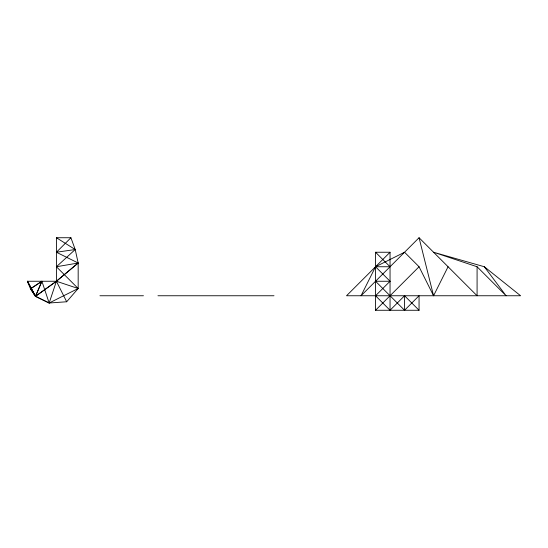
<?xml version="1.0" encoding="UTF-8"?>
<svg xmlns="http://www.w3.org/2000/svg" width="548" height="548" viewBox="0 0 548 548"><rect width="100%" height="100%" fill="white"/><g stroke="black" fill="none" stroke-linecap="round" stroke-linejoin="round"><path stroke-width="0.82" d="M66.671 301.763L78.172 288.508L56.41 266.746L78.172 263.013L56.41 281.254L49.156 303.01L35.497 296.338L30.496 288.81L27.4 281.254L56.41 281.254L78.172 288.508L78.172 263.013L75.206 249.525L70.918 237.736L56.41 237.736L56.41 281.254L66.671 301.763L49.156 303.01L35.469 296.31L27.4 281.254L35.497 296.338L56.41 281.254L78.172 263.013L56.41 252.244L70.918 237.736M56.41 281.254L35.469 296.31L41.908 281.254L30.496 288.81L35.497 296.338L41.908 281.254L49.156 303.01L78.172 288.508M419.056 310.264L404.554 295.756L390.046 310.264L375.544 295.756L390.046 281.254L375.544 281.254L404.554 310.264L419.056 295.756L419.056 310.264L375.544 310.264L375.544 252.244L390.046 252.244L346.528 295.756L520.6 295.756L484.336 266.746L433.564 252.244L477.082 266.746L477.082 295.756L419.056 237.736L361.036 295.756L375.544 266.746L404.554 252.244L419.056 266.746L433.564 295.756L448.072 266.746M375.544 310.264L419.056 266.746M56.41 266.746L75.206 249.525L56.41 237.736M41.908 281.254L30.496 288.81M56.41 252.244L75.206 249.525M99.928 295.756L143.446 295.756M157.954 295.756L274 295.756M477.082 266.746L506.092 295.756L484.336 266.746M375.544 252.244L390.046 266.746L375.544 266.746L390.046 281.254M27.4 281.254L35.497 296.338M419.056 237.736L433.564 295.756M404.554 295.756L404.554 310.264M390.046 252.244L390.046 310.264"/></g></svg>
